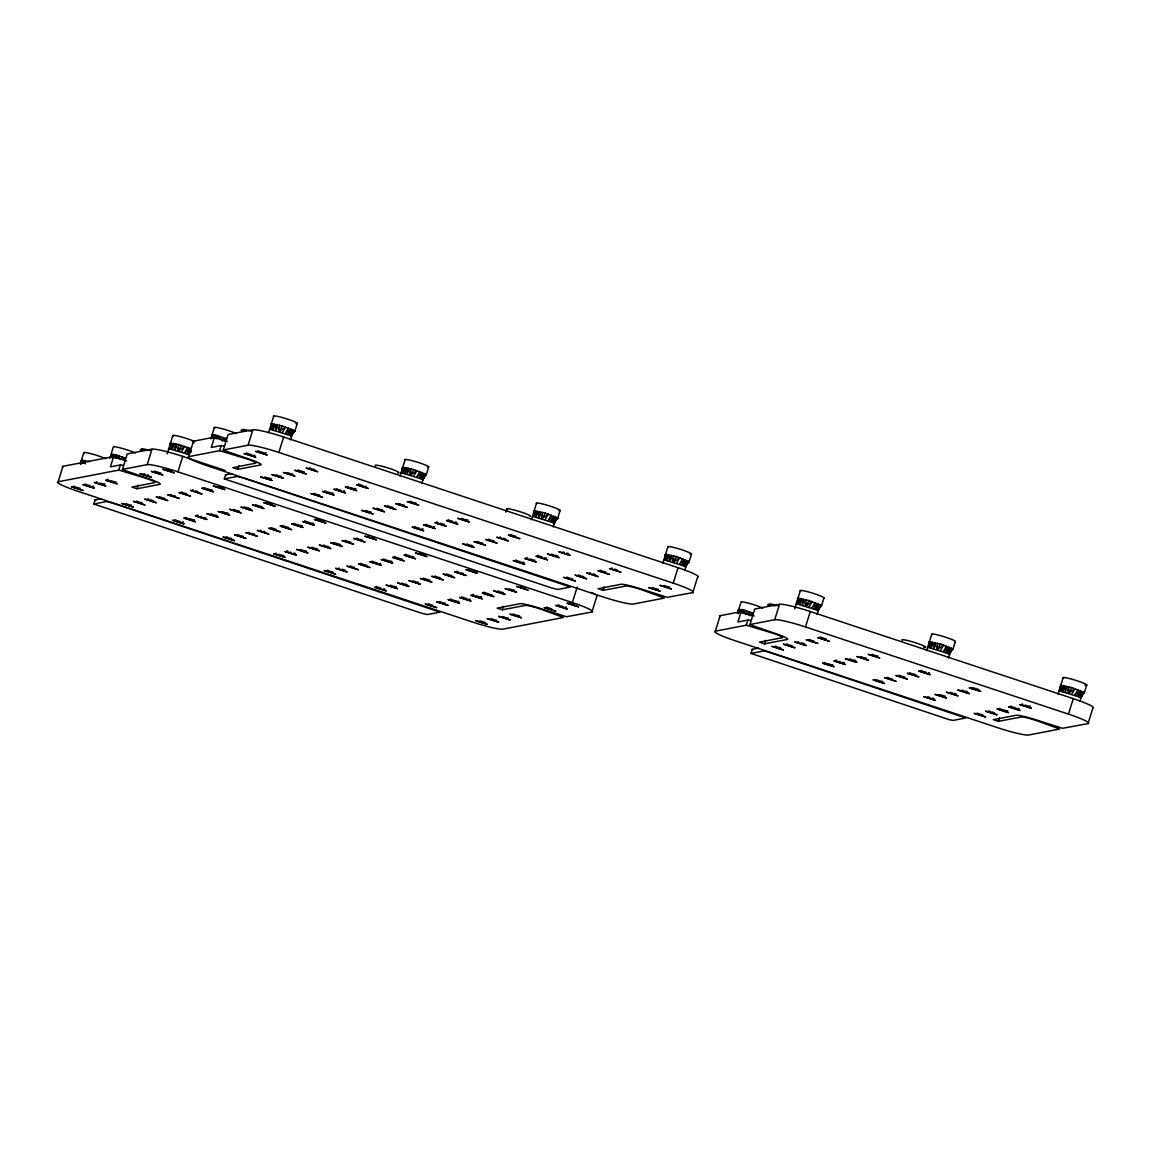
<?xml version="1.0" encoding="UTF-8"?>
<svg xmlns="http://www.w3.org/2000/svg" width="1151" height="1151" viewBox="0 0 1151 1151"><rect width="100%" height="100%" fill="white"/><g stroke="black" fill="none" stroke-linecap="round" stroke-linejoin="round"><path stroke-width="1.5" d="M81.131 463.206L81.491 460.199L89.577 461.68M110.798 457.494C110.467 450.286 121.56 457.983 125.416 457.839L123.761 460.573M181.441 451.897L184.75 446.415L178.347 450.919L175.758 443.84L175.283 450.041L173.369 443.336L172.463 449.322L170.506 443.063L170.06 448.818L170.219 443.336L178.592 444.559L190.217 448.415L186.908 453.897L168.765 448.617M211.683 438.085C211.352 430.862 222.445 438.574 226.287 438.416L224.632 441.164M282.312 432.488L285.621 427.007L279.218 431.51L276.643 424.431L276.154 430.632L274.24 423.913L273.334 429.913L271.377 423.654L270.945 429.395L271.089 423.913L282.527 426.028L294.901 431.093L289.764 435.351L269.651 429.208M413.727 476.025L417.036 470.543L410.634 475.046L408.044 467.968L407.569 474.169L405.656 467.464L404.735 473.449L402.778 467.205L402.346 472.946L402.505 467.464L413.928 469.565L426.316 474.644L421.18 478.902L401.052 472.759M545.142 519.576L548.437 514.094L542.035 518.597L539.459 511.519L538.97 517.72L537.057 511.015L536.15 517L534.193 510.742L533.762 516.497L533.906 511.015L545.344 513.116L557.731 518.195L552.581 522.453L532.467 516.31M676.543 563.127L679.853 557.645L673.45 562.148L670.86 555.07L670.386 561.271L668.472 554.552L667.551 560.551L665.609 554.293L665.163 560.033L665.321 554.552L676.759 556.667L689.132 561.731L683.996 565.99L663.868 559.846M738.323 612.591C737.992 605.383 749.085 613.095 752.941 612.936L751.286 615.684M808.966 607.009L812.275 601.527L805.873 606.03L803.283 598.952L802.794 605.138L800.895 598.434L799.974 604.433L798.017 598.175L797.585 603.915L797.744 598.434L809.167 600.549L821.555 605.613L816.419 609.872L796.291 603.728M940.367 650.545L943.676 645.064L937.274 649.567L934.698 642.488L934.209 648.689L932.296 641.985L931.389 647.97L929.433 641.726L929.001 647.466L929.145 641.985L940.583 644.085L952.956 649.164L947.82 653.423L927.706 647.279M1071.782 694.096L1075.092 688.615L1068.689 693.118L1066.099 686.039L1065.625 692.24L1063.711 685.536L1062.79 691.521L1060.834 685.262L1060.402 691.017L1060.56 685.536L1071.984 687.636L1084.371 692.715L1079.235 696.974L1059.107 690.816M119.128 459.163L119.244 455.983M178.592 444.559L178.347 450.919L181.657 445.437M219.999 439.74L220.129 436.56M279.463 425.151L279.218 431.51L282.527 426.028M410.864 468.687L410.634 475.046L413.928 469.565M542.279 512.238L542.035 518.597L545.344 513.116M673.68 555.789L673.45 562.148L676.759 556.667M746.654 614.26L746.769 611.08M806.103 599.671L805.873 606.03L809.167 600.549M937.518 643.208L937.274 649.567L940.583 644.085M1068.919 686.759L1068.689 693.118L1071.984 687.636M81.16 464.155L81.217 460.458M170.06 448.818L170.219 443.336M270.945 429.395L271.089 423.913M402.346 472.946L402.505 467.464M533.762 516.497L533.906 511.015M665.163 560.033L665.321 554.552M738.352 613.555L738.395 609.857M797.585 603.915L797.744 598.434M929.001 647.466L929.145 641.985M1060.402 691.017L1060.56 685.536M81.275 463.076L81.491 460.199L82.469 463.321M110.942 457.364L111.172 454.487L112.136 457.609M211.813 437.941L212.043 435.078L213.021 438.2M738.467 612.461L738.683 609.598L739.661 612.72M116.179 458.357L116.424 455.264L117.46 458.084M217.064 438.948L217.294 435.841L218.33 438.675M743.704 613.469L743.949 610.361L745.503 614.605M83.908 463.45L84.368 460.458L85.318 463.81M113.575 457.753L114.035 454.746L114.985 458.098M214.446 438.33L214.906 435.337L215.856 438.689M741.1 612.85L741.561 609.857L742.51 613.21M93.792 504.023L421.18 613.109L427.366 614.562L439.927 612.145L112.539 503.073L106.338 501.606L93.792 504.023L95.073 499.908L101.346 498.7M95.073 499.908L95.749 500.556M225.265 470.486L182.764 456.4A26.919 2.762 17.2 0 0 151.99 449.178L127.243 453.94L122.409 469.579L146.508 477.91A18.43 1.899 17.2 0 1 159.802 484.355L136.983 488.743L131.933 487.074L154.205 482.715A13.006 1.338 17.2 0 0 144.451 477.838L118.769 470.097L58.169 481.765L62.945 466.313L113.604 456.559L126.581 460.86M188.706 456.645A27.106 2.791 17.2 0 0 208.273 466.112L602.505 596.75A27.106 2.791 17.2 0 0 633.482 604.03L664.4 598.074L641.697 589.772A13.006 1.338 17.2 0 0 625.655 586.104L603.11 590.362L598.06 588.693L620.878 584.305A18.43 1.899 17.2 0 1 641.941 589.254L667.335 597.326L692.816 592.607L697.592 577.155A27.106 2.791 17.2 0 0 678.025 567.688L283.635 436.992A26.919 2.762 17.2 0 0 252.86 429.755L228.114 434.517L223.28 450.17L247.379 458.501A18.43 1.899 17.2 0 1 260.687 464.946L237.854 469.335L232.804 467.651L255.09 463.292A13.006 1.338 17.2 0 0 245.321 458.415L219.64 450.688L188.706 456.645L193.497 441.193L214.474 437.15L227.452 441.452M224.33 478.902L551.717 587.988L557.904 589.441L570.464 587.024L243.077 477.953L236.89 476.485L224.33 478.902L225.61 474.787L231.883 473.579M225.61 474.787L226.287 475.435M715.361 631.165A27.106 2.791 17.2 0 0 734.913 640.632L997.73 727.72A27.106 2.791 17.2 0 0 1028.721 735L1059.639 729.043L1036.936 720.742A13.006 1.338 17.2 0 0 1020.894 717.073L998.349 721.346L993.299 719.663L1016.117 715.275A18.43 1.899 17.2 0 1 1037.18 720.224L1062.574 728.295L1088.055 723.576L1092.831 708.124A27.106 2.791 17.2 0 0 1073.264 698.657L810.29 611.512A26.919 2.762 17.2 0 0 779.515 604.275L754.754 609.037L749.934 624.691L774.019 633.021A18.43 1.899 17.2 0 1 787.327 639.452L764.509 643.855L759.459 642.172L781.73 637.812A13.006 1.338 17.2 0 0 771.961 632.935L746.28 625.209L715.361 631.165L720.138 615.699L741.129 611.67L754.092 615.958M750.984 653.423L948.971 719.591L953.143 720.425L965.703 718.008L767.703 651.84L763.53 651.006L750.984 653.423L752.25 649.308L758.538 648.099M752.25 649.308L752.927 649.955M80.297 464.04L83.75 452.875M109.964 458.328L113.273 447.02A12.474 1.28 17.2 0 1 121.646 448.257A12.474 1.28 17.2 0 1 135.257 452.976M113.604 456.559L110.41 466.86L120.366 464.946L123.301 465.378M118.769 470.097L120.366 464.946M136.983 488.743L138.048 485.305M122.452 469.392L147.213 464.63L151.99 449.178M167.183 453.782L172.765 435.74M147.213 464.63A26.919 2.762 17.2 0 1 177.973 471.852L182.764 456.4M210.834 438.919L214.287 427.755M214.474 437.15L211.28 447.451L221.237 445.538L224.172 445.969M219.64 450.688L221.237 445.538M237.854 469.335L238.919 465.896M223.337 449.983L248.084 445.207L252.86 429.755M268.586 432.647L273.636 416.331M248.084 445.207A26.919 2.762 17.2 0 1 278.859 452.444L283.635 436.992M290.397 439.869L292.512 433.006M293.045 431.294L291.074 436.071L294.627 431.366L293.548 431.366L291.448 436.445L289.764 435.351L294.901 431.093L297.303 423.367M399.987 476.197L405.037 459.882M421.798 483.42L424.46 474.831L426.028 474.903L422.489 479.622L421.18 478.902L426.316 474.644L428.704 466.918M505.821 512.224L506.785 509.13M591.369 592.42A27.106 2.791 17.2 0 1 596.722 596.563L591.945 612.015L566.465 616.735L541.071 608.663A18.43 1.899 17.2 0 0 520.007 603.714L497.174 608.102L502.239 609.785L503.304 606.347M531.402 519.734L536.452 503.419M553.214 526.971L555.329 520.094M555.847 519.72L554.278 523.532L552.581 522.453L557.731 518.195L560.12 510.469M591.945 612.015A27.106 2.791 17.2 0 0 572.378 602.548L577.155 587.096M603.11 590.362L604.174 586.938M662.803 563.285L667.853 546.97M692.816 592.607A27.106 2.791 17.2 0 0 673.249 583.14L678.025 567.688M684.615 570.508L687.248 563.271M685.679 567.083L683.996 565.99L689.132 561.731L691.521 554.005M737.489 613.425L740.467 603.815M741.129 611.67L737.935 621.972L747.877 620.058L750.812 620.49M746.28 625.209L747.877 620.058M764.509 643.855L765.573 640.416M749.977 624.489L774.724 619.727L779.515 604.275M794.694 608.879L800.276 590.851M774.724 619.727A26.919 2.762 17.2 0 1 805.499 626.964L810.29 611.512M817.037 614.389L819.167 607.527M819.67 607.153L818.102 610.951L816.419 609.872L821.555 605.613L823.943 597.887M926.641 650.703L931.691 634.402M948.453 657.94L950.568 651.063M950.784 650.991L949.129 654.142L952.683 649.423L951.604 649.423L949.503 654.502L947.82 653.423L952.956 649.164L955.359 641.438M998.349 721.346L999.413 717.907M1058.042 694.254L1063.092 677.939M1088.055 723.576A27.106 2.791 17.2 0 0 1068.488 714.109L1073.264 698.657M1079.854 701.477L1081.983 694.614M1084.084 692.974L1080.544 697.679L1083.019 692.974L1080.918 698.053L1079.235 696.974L1084.371 692.715L1086.76 684.989M819.368 607.455L817.714 610.591L821.267 605.886L820.203 605.872M120.668 459.594L122.323 456.861M187.671 447.437L184.361 452.904L190.217 448.415M221.539 440.186L223.193 437.438M288.541 428.014L285.232 433.495L291.088 428.992L287.779 434.474L294.901 431.093M419.957 471.565L416.648 477.046L422.489 472.543L419.194 478.025L426.316 474.644M551.358 515.116L548.049 520.597L553.904 516.094L550.595 521.576L557.731 518.195M682.773 558.652L679.464 564.134L685.305 559.631L682.011 565.112L689.132 561.731M748.179 614.706L749.833 611.958M815.196 602.534L811.887 608.016L817.728 603.512L814.419 608.994L821.555 605.613M946.597 646.085L943.288 651.567L949.143 647.063L945.834 652.545L952.956 649.164M1078.012 689.622L1074.703 695.103L1080.544 690.614L1077.25 696.082L1084.371 692.715M553.89 523.158L557.444 518.454L556.365 518.454M685.305 566.709L688.845 562.005L687.78 562.005M93.706 486.312L92.468 486.312M183.383 522.007L182.146 522.007M344.724 490.959L343.502 490.959M422.993 528.841L421.755 528.841M434.402 526.654L433.164 526.654M476.831 571.428L475.608 571.428M524.079 562.35L522.842 562.35M566.508 607.124L565.27 607.124M1019.139 708.599L1018.016 708.498M190.879 450.444L186.908 453.897L188.893 454.774M293.073 429.87L287.779 434.474L294.383 430.589M424.489 473.421L419.194 478.025L425.784 474.14M555.89 516.972L550.595 521.576L557.199 517.691M687.305 560.508L682.011 565.112L688.6 561.228M819.728 604.39L814.419 608.994L821.023 605.109M951.129 647.941L945.834 652.545L952.438 648.66M1082.544 691.492L1077.25 696.082L1083.839 692.197M122.855 459.637L125.416 457.839M222.445 441.121L226.287 438.416M749.085 615.641L752.941 612.936M190.865 451.566L186.908 453.897L191.181 451.868M502.239 609.785L524.784 605.512A13.006 1.338 17.2 0 1 540.826 609.181L563.53 617.483L502.929 629.151A27.106 2.791 17.2 0 1 471.953 621.871L77.736 491.232A27.106 2.791 17.2 0 1 58.169 481.765M254.946 455.364L253.824 455.264M271.262 478.701L264.543 477.003M224.013 487.794L221.956 487.492M333.214 493.261L332.092 493.16M313.691 523.489L311.633 523.187M302.281 525.69L300.224 525.388M391.944 561.371L389.887 561.069M380.535 563.573L379.413 563.472M470.212 599.268L469.09 599.167M458.803 601.455L457.681 601.354M929.461 672.918L928.339 672.803M1007.729 710.8L1006.607 710.699M468.097 520.166L465.364 519.59M456.688 522.367L455.062 522.065M212.187 489.995L210.547 489.693M115.992 482.024L114.352 481.722M557.775 555.861L555.041 555.271M546.365 558.048L544.725 557.746M228.488 513.332L225.754 512.742M534.956 560.249L533.316 559.947M217.079 515.519L214.331 514.943M205.669 517.72L204.029 517.418M194.26 519.921L192.62 519.619M306.756 551.214L304.008 550.638M295.347 553.415L293.706 553.113M923.821 647.337L924.325 647.409A12.474 1.28 17.2 0 0 916.397 643.049A12.474 1.28 17.2 0 0 901.866 639.97L902.398 640.474M283.937 555.602L282.297 555.3M1084.904 685.176L1085.407 685.248A12.474 1.28 17.2 0 0 1077.48 680.888A12.474 1.28 17.2 0 0 1062.948 677.795L1063.481 678.313M396.419 586.909L393.685 586.334M385.01 589.111L383.384 588.808M855.682 660.559L852.934 659.969M844.273 662.746L842.633 662.444M832.864 664.947L831.223 664.645M945.359 696.254L939.058 694.542M933.95 698.441L932.31 698.139M264.298 452.875L266.255 452.875M304.368 472.011L297.778 470.025M365.385 486.369L366.32 486.571M292.958 474.212L290.915 473.723M353.976 488.556L355.932 488.571M281.549 476.399L279.506 475.924M382.621 509.907L380.593 509.418M443.639 524.252L444.574 524.453M568.479 553.559L566.45 553.084M371.212 512.094L369.169 511.62M172.348 470.946L165.758 468.961M160.939 473.133L154.349 471.147M669.565 587.053L667.522 586.578M472.298 545.588L470.255 545.114M658.156 589.254L656.113 588.78M262.025 506.641L258.788 505.807M323.978 521.187L321.935 520.712M250.616 508.828L244.026 506.843M239.207 511.03L237.164 510.555M102.943 483.924L104.914 483.924M425.064 554.681L423.021 554.207M413.641 556.883L411.612 556.408M877.796 656.056L875.767 655.581M340.279 544.524L333.689 542.538M804.434 643.697L801.197 642.877M401.296 558.882L402.231 559.084M866.386 658.257L864.343 657.782M328.869 546.725L326.826 546.236M131.602 505.26L129.559 504.785M514.727 590.377L512.684 589.902M317.46 548.912L315.417 548.437M978.882 689.55L972.293 687.564M503.318 592.578L501.275 592.089M967.473 691.751L965.43 691.276M1028.49 706.11L1030.462 706.11M429.956 580.219L423.367 578.234M490.973 594.578L491.909 594.765M956.064 693.952L954.021 693.463M418.547 582.42L416.504 581.931M882.702 681.593L879.465 680.773M479.564 596.765L481.521 596.765M345.185 570.062L341.948 569.241M407.137 584.607L405.094 584.132M519.633 615.914L516.382 615.094M508.224 618.101L506.181 617.627M496.8 620.303L494.772 619.828M485.391 622.504L479.794 620.893M314.842 469.622L312.54 468.989M415.928 503.116L413.626 502.498M404.519 505.318L402.203 504.685M393.11 507.505L390.793 506.886M331.143 492.959L327.632 491.952M505.591 538.812L503.289 538.179M319.733 495.146L317.431 494.527M494.182 540.999L491.88 540.38M482.773 543.2L480.471 542.581M595.268 574.507L592.966 573.874M583.859 576.694L581.557 576.075M826.332 639.107L819.886 636.978M572.45 578.895L570.148 578.262M272.499 504.239L270.197 503.62M147.486 474.859L148.594 475.133M915.995 674.803L912.484 673.795M373.586 537.733L371.269 537.114M792.089 645.697L789.787 645.078M904.585 677.004L902.283 676.371M362.177 539.934L359.86 539.315M780.68 647.898L778.378 647.265M350.753 542.135L348.451 541.502M288.8 527.575L285.29 526.568M524.108 587.701L525.201 587.988M1005.672 710.498L1002.147 709.491M463.249 573.428L460.947 572.81M164.895 498.469L162.593 497.851M994.263 712.699L991.961 712.066M451.839 575.629L449.537 574.996M153.486 500.671L151.184 500.052M982.853 714.886L980.537 714.267M440.43 577.831L438.128 577.198M142.077 502.872L139.775 502.239M80.124 488.312L76.613 487.305M254.572 534.165L252.27 533.546M367.068 565.472L363.558 564.465M243.163 536.366L240.861 535.733M231.754 538.553L229.452 537.934M456.746 601.153L453.221 600.146M332.84 572.061L330.524 571.428M445.336 603.354L443.02 602.736M263.191 452.588L260.788 451.868M251.781 454.789L249.364 454.055M352.868 488.283L350.451 487.549M515.907 536.337L513.49 535.603M341.459 490.484L339.041 489.75M616.994 569.831L614.576 569.098M442.545 523.978L440.128 523.245M605.57 572.018L603.167 571.299M431.121 526.165L428.719 525.446M926.31 672.328L923.893 671.609M532.208 559.674L529.805 558.94M812.606 640.69L813.815 641.021M419.712 528.367L417.309 527.633M1027.383 705.822L1024.98 705.103M520.799 561.861L518.396 561.141M1015.973 708.023L1013.571 707.289M890.874 678.572L892.068 678.917M220.848 487.218L218.431 486.485M830.116 664.357L827.698 663.638M209.439 489.405L207.022 488.686M310.525 522.899L306.972 521.777M198.03 491.606L195.612 490.873M473.565 570.954L471.147 570.234M299.116 525.101L296.699 524.381M574.637 604.448L572.234 603.728M186.62 493.808L184.203 493.074M400.203 558.595L396.635 557.472M563.227 606.649L560.825 605.915M174.002 495.649L175.211 495.995M113.258 481.449L110.841 480.715M388.779 560.796L386.376 560.062M276.283 529.489L270.96 527.647M551.818 608.85L549.415 608.116M489.866 594.29L486.312 593.168M101.849 483.636L99.432 482.916M377.37 562.997L374.967 562.264M263.68 531.345L264.874 531.69M478.456 596.491L476.039 595.758M90.425 485.837L88.023 485.103M191.512 519.331L189.109 518.612M467.047 598.678L464.63 597.959M353.357 567.04L354.551 567.385M180.103 521.532L177.686 520.799M281.189 555.027L278.772 554.293M431.611 604.922L432.819 605.268M363.083 485.736L360.723 484.959M464.155 519.245L461.81 518.454M666.328 586.233L663.969 585.456M452.746 521.432L450.401 520.655M874.559 655.236L872.213 654.459M553.832 554.926L551.473 554.149M654.919 588.434L652.559 587.643M289.721 473.392L287.362 472.601M863.149 657.437L860.79 656.645M542.423 557.127L540.064 556.35M964.236 690.931L961.876 690.154M278.297 475.579L275.952 474.802M379.384 509.073L377.039 508.296M851.74 659.624L849.38 658.847M952.827 693.132L950.467 692.341M367.975 511.274L365.615 510.497M839.122 661.437L840.331 661.825M469.061 544.768L466.702 543.991M930.008 697.52L927.648 696.743M320.741 520.367L318.381 519.59M421.813 553.861L419.468 553.084M410.403 556.062L408.058 555.286M511.49 589.557L509.13 588.78M500.081 591.758L497.721 590.967M235.955 510.21L233.61 509.418M224.546 512.396L222.201 511.62M325.632 545.905L323.273 545.114M213.136 514.598L210.777 513.821M314.223 548.092L311.863 547.315M415.31 581.586L412.95 580.809M200.519 516.411L201.727 516.799M302.814 550.293L300.454 549.516M403.9 583.787L401.541 583.01M504.972 617.281L502.627 616.504M290.181 552.106L291.404 552.48M392.477 585.988L390.131 585.197M493.563 619.483L491.218 618.706M128.365 504.44L126.006 503.663M381.067 588.175L378.722 587.398M278.859 452.444L673.249 583.14M805.499 626.964L1068.488 714.109M177.973 471.852L572.378 602.548M562.897 551.962L564.033 552.351M811.397 640.301L809.254 639.524M412.403 502.109L410.274 501.332M311.317 468.615L309.187 467.824M901.075 675.997L898.931 675.22M400.994 504.296L398.865 503.519M990.738 711.692L988.608 710.901M889.665 678.184L887.522 677.407M490.671 539.992L488.528 539.215M788.579 644.689L786.435 643.913M389.585 506.498L387.455 505.721M979.328 713.879L977.199 713.102M580.349 575.687L578.205 574.91M878.242 680.385L876.112 679.608M479.262 542.193L477.118 541.416M777.17 646.891L775.026 646.114M568.925 577.888L566.796 577.111M316.223 494.139L314.079 493.362M520.554 586.578L521.691 586.981M268.974 503.232L266.845 502.455M358.652 538.927L356.522 538.15M257.565 505.433L255.436 504.656M448.329 574.622L446.185 573.845M347.242 541.128L345.099 540.337M143.933 473.737L145.069 474.126M436.92 576.809L434.776 576.032M515.173 614.706L513.044 613.929M161.385 497.462L159.241 496.685M352.134 566.652L350.005 565.875M149.975 499.663L147.832 498.887M441.811 602.347L439.682 601.57M239.638 535.359L237.509 534.568M138.566 501.85L136.422 501.073M430.402 604.548L428.258 603.757M329.315 571.054L327.186 570.263M228.229 537.546L226.1 536.769M922.742 671.206L920.973 670.472M1012.42 706.901L1010.65 706.167M911.333 673.407L909.563 672.673M1001.01 709.088L999.241 708.369M797.844 641.711L798.837 642.1M512.353 535.201L510.569 534.481M602.016 570.896L600.246 570.177M499.937 537.013L500.944 537.402M589.614 572.709L590.607 573.097M259.637 451.465L257.867 450.732M248.228 453.667L246.458 452.933M337.905 489.348L336.121 488.628M427.568 525.043L425.798 524.324M517.245 560.738L515.475 560.019M326.496 491.549L324.711 490.83M416.158 527.244L414.389 526.511M470.011 569.831L468.227 569.098M559.674 605.527L557.904 604.793M367.932 535.949L368.924 536.337M458.602 572.033L456.818 571.299M548.264 607.714L546.495 606.994M205.885 488.283L204.115 487.564M295.562 523.978L293.778 523.245M385.225 559.674L383.456 558.94M284.153 526.18L282.369 525.446M373.816 561.861L372.046 561.141M463.493 597.556L461.724 596.837M183.067 492.671L181.282 491.952M362.407 564.062L360.637 563.343M452.084 599.757L450.314 599.024M170.665 494.484L171.657 494.872M260.327 530.179L261.32 530.568M248.918 532.381L249.911 532.755M338.595 568.076L339.588 568.45M86.872 484.715L85.102 483.981M176.549 520.41L174.779 519.676M75.462 486.902L73.693 486.182M1022.059 703.98L1022.836 704.311M836.978 660.66L835.684 660.041M611.656 567.975L612.433 568.321M824.792 662.516L825.569 662.861M539.071 555.962L537.79 555.343M449.408 520.266L448.113 519.648M527.662 558.163L526.381 557.53M359.731 484.585L358.436 483.952M437.984 522.468L436.704 521.849M347.544 486.427L348.321 486.772M569.313 602.606L570.09 602.951M407.051 554.897L405.771 554.264M485.319 592.779L484.024 592.161M317.388 519.202L316.093 518.583M395.642 557.084L394.361 556.465M473.91 594.981L472.615 594.362M305.979 521.403L304.684 520.77M192.706 489.75L193.483 490.096M377.729 587.01L376.435 586.391M288.052 551.329L286.757 550.696M198.375 515.634L197.094 515.001M275.866 553.171L276.643 553.516M108.698 479.938L107.417 479.32M186.189 517.475L186.966 517.821M96.511 481.794L97.288 482.14M932.065 634.762L931.533 634.259A12.474 1.28 17.2 0 1 944.525 636.848A12.474 1.28 17.2 0 1 955.071 641.697M800.664 591.211L800.132 590.708A12.474 1.28 17.2 0 1 813.124 593.297A12.474 1.28 17.2 0 1 823.67 598.146M741.316 602.635L740.798 602.131A12.474 1.28 17.2 0 1 749.157 603.354A12.474 1.28 17.2 0 1 762.782 608.088M668.242 547.329L667.709 546.826A12.474 1.28 17.2 0 1 682.241 549.919A12.474 1.28 17.2 0 1 690.168 554.264M536.826 503.793L536.308 503.289A12.474 1.28 17.2 0 1 550.84 506.368A12.474 1.28 17.2 0 1 558.753 510.727M507.159 509.505L506.627 508.987A12.474 1.28 17.2 0 1 519.619 511.576A12.474 1.28 17.2 0 1 530.165 516.439M405.425 460.242L404.893 459.738A12.474 1.28 17.2 0 1 419.424 462.817A12.474 1.28 17.2 0 1 427.352 467.177M375.758 465.954L375.226 465.45A12.474 1.28 17.2 0 1 389.757 468.529A12.474 1.28 17.2 0 1 397.685 472.888M274.01 416.705L273.478 416.187A12.474 1.28 17.2 0 1 288.023 419.281A12.474 1.28 17.2 0 1 295.936 423.64M214.676 428.114L214.144 427.611A12.474 1.28 17.2 0 1 222.517 428.834A12.474 1.28 17.2 0 1 236.128 433.567M173.139 436.114L172.607 435.61A12.474 1.28 17.2 0 1 180.98 436.833A12.474 1.28 17.2 0 1 194.591 441.567M84.138 453.235L83.606 452.731A12.474 1.28 17.2 0 1 91.979 453.954A12.474 1.28 17.2 0 1 105.59 458.688M1061.913 685.262L1062.79 691.521M930.512 641.726L931.389 647.97M799.096 598.175L799.974 604.433M739.762 609.598L740.194 612.72M666.674 554.293L667.551 560.551M535.273 510.756L536.15 517M403.857 467.205L404.735 473.449M272.456 423.654L273.334 429.913M213.108 435.078L213.554 438.2M171.571 443.063L172.463 449.322M112.237 454.487L112.683 457.609M82.57 460.199L83.016 463.321M719.879 616.763A27.106 2.791 17.2 0 1 720.138 615.699M768.221 605.325A10.848 1.108 17.2 0 1 775.04 605.958M770.364 605.038A9.755 1.007 17.2 0 1 777.716 605.714M194.03 442.862A27.106 2.791 17.2 0 1 193.497 441.193M241.581 430.805A10.848 1.108 17.2 0 1 246.271 430.891M242.89 430.042A9.755 1.007 17.2 0 1 251.076 431.193M62.686 467.364A27.106 2.791 17.2 0 1 62.945 466.313M140.695 450.214A10.848 1.108 17.2 0 1 145.4 450.3M142.005 449.451A9.755 1.007 17.2 0 1 150.191 450.602M424.964 474.903L422.863 479.981L424.964 474.903M71.592 486.815L82.858 490.369L71.592 486.815M83.001 484.614L94.267 488.168L83.001 484.614M94.425 482.413L105.676 485.981L94.425 482.413M105.834 480.226L117.085 483.78L105.834 480.226M140.062 473.636L151.313 477.19L140.062 473.636M151.472 471.435L162.723 475.003L151.472 471.435M122.135 503.562L133.401 507.116L122.135 503.562M162.881 469.248L174.146 472.802L162.881 469.248M133.545 501.361L144.81 504.929L133.545 501.361M144.968 499.16L156.219 502.728L144.968 499.16M156.378 496.973L167.629 500.527L156.378 496.973M167.787 494.772L179.038 498.34L167.787 494.772M179.196 492.585L190.447 496.139L179.196 492.585M190.606 490.384L201.857 493.937L190.606 490.384M202.015 488.182L213.266 491.75L202.015 488.182M244.357 453.566L255.608 457.12L244.357 453.566M172.679 520.31L183.93 523.863L172.679 520.31M213.424 485.995L224.675 489.549L213.424 485.995M255.767 451.365L267.032 454.933L255.767 451.365M184.088 518.108L195.353 521.676L184.088 518.108M195.497 515.921L206.763 519.475L195.497 515.921M206.921 513.72L218.172 517.274L206.921 513.72M218.33 511.519L229.581 515.087L218.33 511.519M260.673 476.902L271.924 480.456L260.673 476.902M229.74 509.332L240.991 512.886L229.74 509.332M272.082 474.701L283.333 478.269L272.082 474.701M241.149 507.131L252.4 510.684L241.149 507.131M283.491 472.514L294.742 476.068L283.491 472.514M252.558 504.929L263.809 508.497L252.558 504.929M294.901 470.313L306.152 473.867L294.901 470.313M223.222 537.057L234.473 540.61L223.222 537.057M263.967 502.742L275.218 506.296L263.967 502.742M306.31 468.112L317.561 471.68L306.31 468.112M234.631 534.855L245.882 538.423L234.631 534.855M246.041 532.668L257.306 536.222L246.041 532.668M257.45 530.467L268.715 534.021L257.45 530.467M268.874 528.266L280.125 531.834L268.874 528.266M311.216 493.65L322.467 497.203L311.216 493.65M280.283 526.079L291.534 529.633L280.283 526.079M322.625 491.448L333.876 495.016L322.625 491.448M291.692 523.878L302.943 527.446L291.692 523.878M334.035 489.261L345.286 492.815L334.035 489.261M303.101 521.691L314.352 525.244L303.101 521.691M345.444 487.06L356.695 490.614L345.444 487.06M273.765 553.804L285.016 557.357L273.765 553.804M314.511 519.489L325.762 523.043L314.511 519.489M356.853 484.859L368.104 488.427L356.853 484.859M285.175 551.602L296.426 555.17L285.175 551.602M296.584 549.415L307.835 552.969L296.584 549.415M307.993 547.214L319.259 550.782L307.993 547.214M319.402 545.027L330.668 548.581L319.402 545.027M361.759 510.397L373.01 513.95L361.759 510.397M330.826 542.826L342.077 546.38L330.826 542.826M373.169 508.195L384.42 511.763L373.169 508.195M342.235 540.625L353.486 544.193L342.235 540.625M384.578 506.008L395.829 509.562L384.578 506.008M353.645 538.438L364.896 541.992L353.645 538.438M395.987 503.807L407.238 507.375L395.987 503.807M324.309 570.551L335.56 574.119L324.309 570.551M365.054 536.237L376.305 539.79L365.054 536.237M407.396 501.606L418.647 505.174L407.396 501.606M335.718 568.364L346.969 571.918L335.718 568.364M347.127 566.163L358.378 569.716L347.127 566.163M358.536 563.961L369.788 567.529L358.536 563.961M369.946 561.774L381.211 565.328L369.946 561.774M412.288 527.144L423.554 530.697L412.288 527.144M381.355 559.573L392.62 563.127L381.355 559.573M423.712 524.942L434.963 528.51L423.712 524.942M392.779 557.372L404.03 560.94L392.779 557.372M435.121 522.755L446.372 526.309L435.121 522.755M404.188 555.185L415.439 558.739L404.188 555.185M446.53 520.554L457.781 524.122L446.53 520.554M374.852 587.298L386.103 590.866L374.852 587.298M415.597 552.984L426.848 556.537L415.597 552.984M457.94 518.367L469.191 521.921L457.94 518.367M386.261 585.111L397.512 588.665L386.261 585.111M397.67 582.91L408.922 586.463L397.67 582.91M409.08 580.708L420.331 584.276L409.08 580.708M420.489 578.521L431.754 582.075L420.489 578.521M462.831 543.891L474.097 547.459L462.831 543.891M431.898 576.32L443.164 579.874L431.898 576.32M474.241 541.704L485.506 545.257L474.241 541.704M443.308 574.119L454.573 577.687L443.308 574.119M485.664 539.502L496.915 543.056L485.664 539.502M454.731 571.932L465.982 575.486L454.731 571.932M497.074 537.301L508.325 540.869L497.074 537.301M425.395 604.045L436.646 607.613L425.395 604.045M466.141 569.731L477.392 573.299L466.141 569.731M508.483 535.114L519.734 538.668L508.483 535.114M436.805 601.858L448.056 605.412L436.805 601.858M448.214 599.657L459.465 603.21L448.214 599.657M459.623 597.455L470.874 601.023L459.623 597.455M471.032 595.268L482.283 598.822L471.032 595.268M513.375 560.638L524.626 564.206L513.375 560.638M482.442 593.067L493.707 596.635L482.442 593.067M524.784 558.451L536.049 562.005L524.784 558.451M493.851 590.88L505.116 594.434L493.851 590.88M536.193 556.25L547.459 559.803L536.193 556.25M505.275 588.679L516.526 592.233L505.275 588.679M547.617 554.048L558.868 557.616L547.617 554.048M475.939 620.792L487.19 624.36L475.939 620.792M516.684 586.478L527.935 590.046L516.684 586.478M559.026 551.861L570.277 555.415L559.026 551.861M487.348 618.605L498.599 622.159L487.348 618.605M498.757 616.404L510.008 619.972L498.757 616.404M510.166 614.217L521.417 617.77L510.166 614.217M563.918 577.385L575.169 580.953L563.918 577.385M575.327 575.198L586.593 578.752L575.327 575.198M544.394 607.627L555.66 611.181L544.394 607.627M586.737 572.997L598.002 576.565L586.737 572.997M555.804 605.426L567.069 608.98L555.804 605.426M598.146 570.795L609.411 574.363L598.146 570.795M567.227 603.225L578.478 606.793L567.227 603.225M609.57 568.608L620.821 572.162L609.57 568.608M648.689 587.557L659.955 591.11L648.689 587.557M660.113 585.355L671.364 588.909L660.113 585.355M772.148 646.387L783.414 649.955L772.148 646.387M783.558 644.2L794.823 647.754L783.558 644.2M794.981 641.999L806.232 645.567L794.981 641.999M806.391 639.812L817.642 643.366L806.391 639.812M817.8 637.611L829.051 641.165L817.8 637.611M822.692 663.149L833.943 666.702L822.692 663.149M834.101 660.947L845.366 664.501L834.101 660.947M845.51 658.746L856.776 662.314L845.51 658.746M856.934 656.559L868.185 660.113L856.934 656.559M868.343 654.358L879.594 657.912L868.343 654.358M873.235 679.896L884.486 683.449L873.235 679.896M884.644 677.694L895.895 681.248L884.644 677.694M896.053 675.493L907.319 679.061L896.053 675.493M907.463 673.306L918.728 676.86L907.463 673.306M918.886 671.105L930.137 674.673L918.886 671.105M923.778 696.643L935.029 700.196L923.778 696.643M935.188 694.441L946.439 698.01L935.188 694.441M946.597 692.24L957.848 695.808L946.597 692.24M958.006 690.053L969.271 693.607L958.006 690.053M969.415 687.852L980.681 691.42L969.415 687.852M974.322 713.39L985.573 716.944L974.322 713.39M985.731 711.189L996.982 714.757L985.731 711.189M997.14 709.002L1008.391 712.555L997.14 709.002M1008.549 706.8L1019.815 710.354L1008.549 706.8M1019.959 704.599L1031.224 708.167L1019.959 704.599"/></g></svg>
